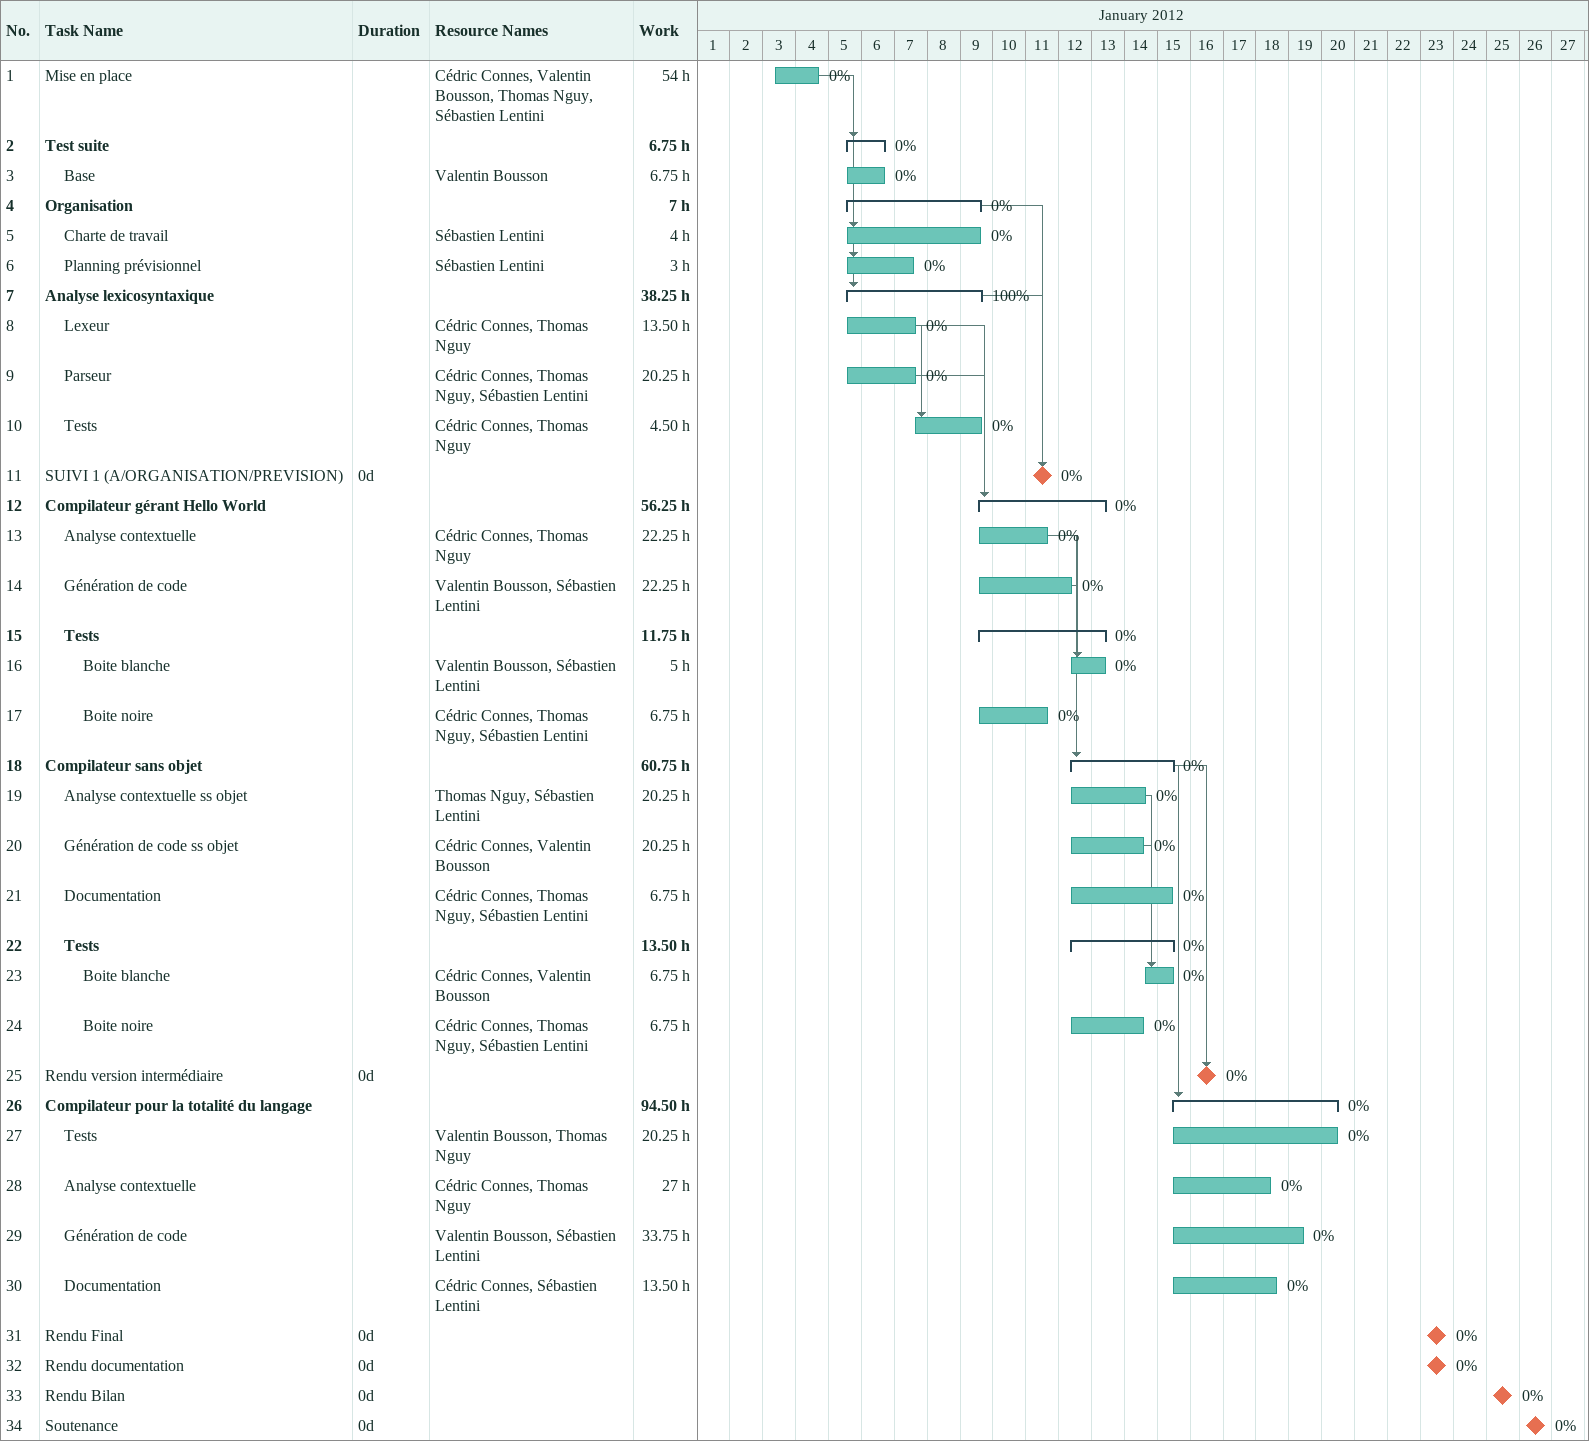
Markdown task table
| ID | Level | Task | Duration | Start | Finish | Predecessors | Resources | % complete | Work (h) |
|---|---|---|---|---|---|---|---|---|---|
| 1 | 1 | Mise en place |  | 2012-01-03 | 2012-01-04 |  | Cédric Connes, Valentin Bousson, Thomas Nguy, Sébastien Lentini | 0 | 54 |
| 2 | 1 | **Test suite** |  | 2012-01-05 | 2012-01-06 | 1 |  | 0 | 6.75 |
| 3 | 2 | Base |  | 2012-01-05 | 2012-01-06 |  | Valentin Bousson | 0 | 6.75 |
| 4 | 1 | **Organisation** |  | 2012-01-05 | 2012-01-09 |  |  | 0 | 7 |
| 5 | 2 | Charte de travail |  | 2012-01-05 | 2012-01-09 | 1 | Sébastien Lentini | 0 | 4 |
| 6 | 2 | Planning prévisionnel |  | 2012-01-05 | 2012-01-07 | 1 | Sébastien Lentini | 0 | 3 |
| 7 | 1 | **Analyse lexicosyntaxique** |  | 2012-01-05 | 2012-01-09 | 1 |  | 100 | 38.25 |
| 8 | 2 | Lexeur |  | 2012-01-05 | 2012-01-07 |  | Cédric Connes, Thomas Nguy | 0 | 13.50 |
| 9 | 2 | Parseur |  | 2012-01-05 | 2012-01-07 |  | Cédric Connes, Thomas Nguy, Sébastien Lentini | 0 | 20.25 |
| 10 | 2 | Tests |  | 2012-01-07 | 2012-01-09 | 9, 8 | Cédric Connes, Thomas Nguy | 0 | 4.50 |
| 11 | 1 | SUIVI 1 (A/ORGANISATION/PREVISION) | 0d | 2012-01-11 | 2012-01-11 | 7, 4 |  | 0 |  |
| 12 | 1 | **Compilateur gérant Hello World** |  | 2012-01-09 | 2012-01-13 | 9, 8 |  | 0 | 56.25 |
| 13 | 2 | Analyse contextuelle |  | 2012-01-09 | 2012-01-11 |  | Cédric Connes, Thomas Nguy | 0 | 22.25 |
| 14 | 2 | Génération de code |  | 2012-01-09 | 2012-01-12 |  | Valentin Bousson, Sébastien Lentini | 0 | 22.25 |
| 15 | 2 | **Tests** |  | 2012-01-09 | 2012-01-13 |  |  | 0 | 11.75 |
| 16 | 3 | Boite blanche |  | 2012-01-12 | 2012-01-13 | 14, 13 | Valentin Bousson, Sébastien Lentini | 0 | 5 |
| 17 | 3 | Boite noire |  | 2012-01-09 | 2012-01-11 |  | Cédric Connes, Thomas Nguy, Sébastien Lentini | 0 | 6.75 |
| 18 | 1 | **Compilateur sans objet** |  | 2012-01-12 | 2012-01-15 | 14, 13 |  | 0 | 60.75 |
| 19 | 2 | Analyse contextuelle ss objet |  | 2012-01-12 | 2012-01-14 |  | Thomas Nguy, Sébastien Lentini | 0 | 20.25 |
| 20 | 2 | Génération de code ss objet |  | 2012-01-12 | 2012-01-14 |  | Cédric Connes, Valentin Bousson | 0 | 20.25 |
| 21 | 2 | Documentation |  | 2012-01-12 | 2012-01-15 |  | Cédric Connes, Thomas Nguy, Sébastien Lentini | 0 | 6.75 |
| 22 | 2 | **Tests** |  | 2012-01-12 | 2012-01-15 |  |  | 0 | 13.50 |
| 23 | 3 | Boite blanche |  | 2012-01-14 | 2012-01-15 | 20, 19 | Cédric Connes, Valentin Bousson | 0 | 6.75 |
| 24 | 3 | Boite noire |  | 2012-01-12 | 2012-01-14 |  | Cédric Connes, Thomas Nguy, Sébastien Lentini | 0 | 6.75 |
| 25 | 1 | Rendu version intermédiaire | 0d | 2012-01-16 | 2012-01-16 | 18 |  | 0 |  |
| 26 | 1 | **Compilateur pour la totalité du langage** |  | 2012-01-15 | 2012-01-20 | 18 |  | 0 | 94.50 |
| 27 | 2 | Tests |  | 2012-01-15 | 2012-01-20 |  | Valentin Bousson, Thomas Nguy | 0 | 20.25 |
| 28 | 2 | Analyse contextuelle |  | 2012-01-15 | 2012-01-18 |  | Cédric Connes, Thomas Nguy | 0 | 27 |
| 29 | 2 | Génération de code |  | 2012-01-15 | 2012-01-19 |  | Valentin Bousson, Sébastien Lentini | 0 | 33.75 |
| 30 | 2 | Documentation |  | 2012-01-15 | 2012-01-18 |  | Cédric Connes, Sébastien Lentini | 0 | 13.50 |
| 31 | 1 | Rendu Final | 0d | 2012-01-23 | 2012-01-23 |  |  | 0 |  |
| 32 | 1 | Rendu documentation | 0d | 2012-01-23 | 2012-01-23 |  |  | 0 |  |
| 33 | 1 | Rendu Bilan | 0d | 2012-01-25 | 2012-01-25 |  |  | 0 |  |
| 34 | 1 | Soutenance | 0d | 2012-01-26 | 2012-01-26 |  |  | 0 |  |
